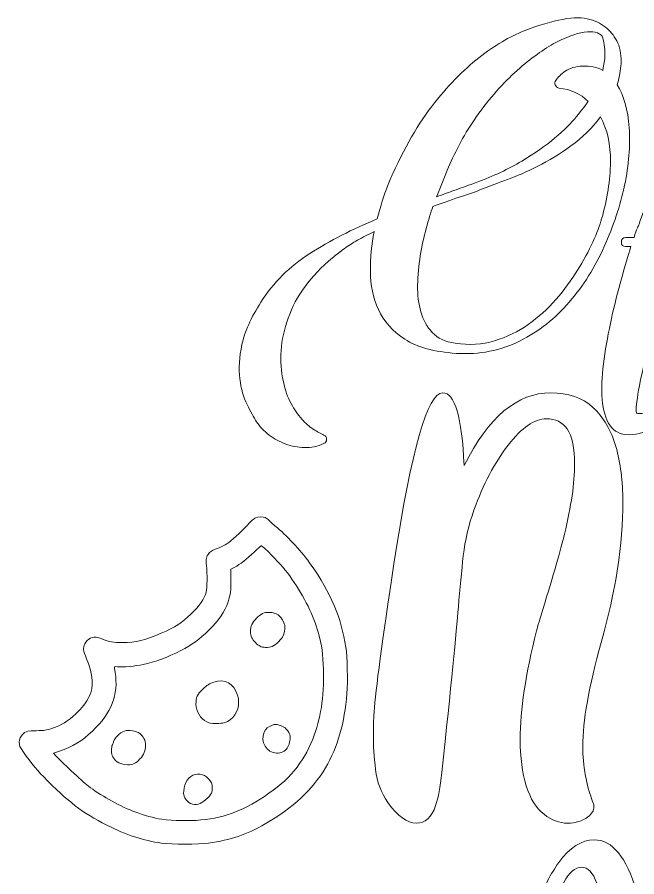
# Model space of a CAD drawing. Header units: inches. Extents: x 0.25 to 5.75, y -5.64 to -0.36.
# Drawn here: x 0.251 to 2.115, y -3.028 to -0.442 of the extents above; entities that cross this region are included whole.
import ezdxf

# ---------------------------------------------------------------- set-up
doc = ezdxf.new("R2010")
doc.units = ezdxf.units.IN
doc.header["$MEASUREMENT"] = 0
doc.layers.add('Layer 1', color=7, linetype='Continuous')

# ---------------------------------------------------------------- blocks, each defined once
blk = doc.blocks.new('block 2')
at = {"layer": 'Layer 1', "lineweight": 0}
for points, knots in [([(0.9425, -1.6073), (0.9532, -1.6287), (0.9628, -1.6459), (0.9714, -1.6587), (0.981, -1.6737), (0.9936, -1.6871), (1.0091, -1.6989), (1.0246, -1.7106), (1.0412, -1.7197), (1.0589, -1.7262), (1.0766, -1.7326), (1.0953, -1.736), (1.1151, -1.7366), (1.1349, -1.7371), (1.1545, -1.7331), (1.1737, -1.7246), (1.179, -1.7224), (1.1818, -1.7181), (1.1818, -1.7117), (1.1818, -1.7053), (1.179, -1.701), (1.1737, -1.6989), (1.1641, -1.6946), (1.1533, -1.6887), (1.1416, -1.6812), (1.1298, -1.6737), (1.1183, -1.6635), (1.1071, -1.6507), (1.0958, -1.6378), (1.0851, -1.6223), (1.0749, -1.6041), (1.0648, -1.5859), (1.057, -1.564), (1.0517, -1.5383), (1.0377, -1.4772), (1.0425, -1.4135), (1.0661, -1.3472), (1.0897, -1.2808), (1.1341, -1.2203), (1.1994, -1.1657), (1.2101, -1.1571), (1.2219, -1.148), (1.2347, -1.1384), (1.2465, -1.1298), (1.2599, -1.1213), (1.2749, -1.1127), (1.2898, -1.1042), (1.3065, -1.0956), (1.3247, -1.087), (1.3171, -1.1256), (1.3134, -1.1654), (1.3134, -1.2066), (1.3134, -1.2479), (1.3214, -1.2861), (1.3375, -1.3215), (1.3536, -1.3568), (1.3801, -1.3865), (1.417, -1.4106), (1.4539, -1.4347), (1.5056, -1.4489), (1.572, -1.4532), (1.6416, -1.4574), (1.705, -1.4451), (1.7623, -1.4162), (1.8195, -1.3873), (1.8693, -1.3482), (1.9116, -1.299), (1.9539, -1.2497), (1.989, -1.1941), (2.0168, -1.132), (2.0446, -1.0699), (2.065, -1.0083), (2.0778, -0.9473), (2.0907, -0.8863), (2.0952, -0.8287), (2.0915, -0.7747), (2.0877, -0.7206), (2.0757, -0.6775), (2.0554, -0.6454), (2.0607, -0.6283), (2.0644, -0.6095), (2.0666, -0.5892), (2.0687, -0.5688), (2.0666, -0.548), (2.0602, -0.5266), (2.0527, -0.5083), (2.0425, -0.4928), (2.0297, -0.48), (2.0179, -0.4682), (2.0018, -0.4586), (1.9815, -0.4511), (1.9611, -0.4436), (1.9354, -0.442), (1.9044, -0.4462), (1.8723, -0.4516), (1.8348, -0.4618), (1.792, -0.4767), (1.7492, -0.4918), (1.7042, -0.5164), (1.6571, -0.5506), (1.61, -0.5849), (1.5626, -0.6309), (1.515, -0.6887), (1.4673, -0.7465), (1.4226, -0.821), (1.3809, -0.9119), (1.3755, -0.9237), (1.3702, -0.9366), (1.3648, -0.9505), (1.3541, -0.9773), (1.3439, -1.0099), (1.3343, -1.0484), (1.2594, -1.0795), (1.1916, -1.1143), (1.1312, -1.1529), (1.0707, -1.1914), (1.0217, -1.2401), (0.9842, -1.299), (0.9542, -1.3461), (0.9352, -1.3887), (0.9272, -1.4266), (0.9192, -1.4646), (0.917, -1.4989), (0.9208, -1.5294), (0.9245, -1.56), (0.9317, -1.5859), (0.9425, -1.6073)], [0, 0, 0, 0, 1, 1, 1, 2, 2, 2, 3, 3, 3, 4, 4, 4, 5, 5, 5, 6, 6, 6, 7, 7, 7, 8, 8, 8, 9, 9, 9, 10, 10, 10, 11, 11, 11, 12, 12, 12, 13, 13, 13, 14, 14, 14, 15, 15, 15, 16, 16, 16, 17, 17, 17, 18, 18, 18, 19, 19, 19, 20, 20, 20, 21, 21, 21, 22, 22, 22, 23, 23, 23, 24, 24, 24, 25, 25, 25, 26, 26, 26, 27, 27, 27, 28, 28, 28, 29, 29, 29, 30, 30, 30, 31, 31, 31, 32, 32, 32, 33, 33, 33, 34, 34, 34, 35, 35, 35, 36, 36, 36, 37, 37, 37, 38, 38, 38, 39, 39, 39, 40, 40, 40, 41, 41, 41, 42, 42, 42, 42]), ([(1.5447, -0.9023), (1.5543, -0.8788), (1.5661, -0.8536), (1.58, -0.8269), (1.5939, -0.8001), (1.6089, -0.7749), (1.625, -0.7514), (1.6646, -0.6946), (1.7053, -0.6473), (1.747, -0.6092), (1.7888, -0.5712), (1.8276, -0.5424), (1.8634, -0.5225), (1.8993, -0.5027), (1.9304, -0.4909), (1.9566, -0.4872), (1.9828, -0.4835), (2.0008, -0.4875), (2.0104, -0.4993), (2.0125, -0.5057), (2.0147, -0.5142), (2.0168, -0.5249), (2.0179, -0.5335), (2.0184, -0.5442), (2.0184, -0.557), (2.0184, -0.5699), (2.0163, -0.5849), (2.012, -0.602), (1.9938, -0.5924), (1.974, -0.5881), (1.9526, -0.5892), (1.9301, -0.5902), (1.9124, -0.5954), (1.8996, -0.6044), (1.8867, -0.6135), (1.8771, -0.6229), (1.8707, -0.6325), (1.8675, -0.6368), (1.8669, -0.6411), (1.8691, -0.6454), (1.8712, -0.6497), (1.8749, -0.6529), (1.8803, -0.655), (1.9156, -0.6593), (1.9451, -0.6727), (1.9686, -0.6952), (1.9611, -0.7059), (1.9494, -0.7211), (1.9333, -0.7409), (1.9173, -0.7608), (1.8956, -0.7822), (1.8683, -0.8052), (1.841, -0.8282), (1.8078, -0.8515), (1.7687, -0.875), (1.7296, -0.8986), (1.6838, -0.92), (1.6314, -0.9392), (1.611, -0.9468), (1.591, -0.954), (1.5712, -0.9609), (1.5513, -0.9679), (1.5318, -0.9751), (1.5125, -0.9826), (1.5222, -0.9569), (1.5329, -0.9302), (1.5447, -0.9023)], [0, 0, 0, 0, 1, 1, 1, 2, 2, 2, 3, 3, 3, 4, 4, 4, 5, 5, 5, 6, 6, 6, 7, 7, 7, 8, 8, 8, 9, 9, 9, 10, 10, 10, 11, 11, 11, 12, 12, 12, 13, 13, 13, 14, 14, 14, 15, 15, 15, 16, 16, 16, 17, 17, 17, 18, 18, 18, 19, 19, 19, 20, 20, 20, 21, 21, 21, 22, 22, 22, 22]), ([(1.4636, -1.1601), (1.4684, -1.1306), (1.4743, -1.103), (1.4812, -1.0774), (1.4882, -1.0517), (1.4949, -1.0297), (1.5013, -1.0115), (1.5356, -0.9987), (1.5653, -0.9882), (1.5904, -0.9802), (1.6156, -0.9722), (1.6383, -0.9639), (1.6587, -0.9553), (1.6748, -0.9489), (1.697, -0.9406), (1.7253, -0.9304), (1.7537, -0.9203), (1.7842, -0.9069), (1.8169, -0.8903), (1.8495, -0.8737), (1.8827, -0.8533), (1.9164, -0.8293), (1.9502, -0.8052), (1.9799, -0.776), (2.0056, -0.7417), (2.0259, -0.7792), (2.0358, -0.8247), (2.0353, -0.8782), (2.0347, -0.9318), (2.0259, -0.9885), (2.0088, -1.0484), (2.0034, -1.0677), (1.9946, -1.091), (1.9823, -1.1183), (1.97, -1.1456), (1.9547, -1.174), (1.9365, -1.2034), (1.9183, -1.2329), (1.8966, -1.2621), (1.8715, -1.291), (1.8463, -1.3199), (1.8185, -1.345), (1.788, -1.3664), (1.7575, -1.3879), (1.7237, -1.4042), (1.6868, -1.4154), (1.6499, -1.4266), (1.6105, -1.4291), (1.5688, -1.4226), (1.5388, -1.4184), (1.5158, -1.4077), (1.4997, -1.3905), (1.4837, -1.3734), (1.4721, -1.3528), (1.4652, -1.3287), (1.4582, -1.3046), (1.455, -1.2779), (1.4555, -1.2484), (1.4561, -1.219), (1.4588, -1.1895), (1.4636, -1.1601)], [0, 0, 0, 0, 1, 1, 1, 2, 2, 2, 3, 3, 3, 4, 4, 4, 5, 5, 5, 6, 6, 6, 7, 7, 7, 8, 8, 8, 9, 9, 9, 10, 10, 10, 11, 11, 11, 12, 12, 12, 13, 13, 13, 14, 14, 14, 15, 15, 15, 16, 16, 16, 17, 17, 17, 18, 18, 18, 19, 19, 19, 20, 20, 20, 20])]:
    blk.add_open_spline(points, degree=3, knots=knots, dxfattribs=at)
blk = doc.blocks.new('block 3')
at = {"layer": 'Layer 1', "lineweight": 0}
for points, knots in [([(2.0682, -1.1191), (2.0682, -1.1277), (2.0725, -1.132), (2.081, -1.132), (2.081, -1.132), (2.0971, -1.132), (2.0971, -1.132), (2.0885, -1.1588), (2.0789, -1.1911), (2.0682, -1.2291), (2.0575, -1.2671), (2.0476, -1.3068), (2.0385, -1.348), (2.0294, -1.3892), (2.0219, -1.4299), (2.016, -1.47), (2.0101, -1.5102), (2.008, -1.5468), (2.0096, -1.58), (2.0112, -1.6132), (2.0176, -1.6405), (2.0288, -1.6619), (2.0401, -1.6833), (2.0575, -1.6951), (2.081, -1.6973), (2.1099, -1.7005), (2.1359, -1.6932), (2.1589, -1.6756), (2.1819, -1.6579), (2.202, -1.6335), (2.2191, -1.6025), (2.2362, -1.5715), (2.2504, -1.5356), (2.2617, -1.4949), (2.2729, -1.4542), (2.281, -1.4125), (2.2858, -1.3696), (2.2906, -1.3268), (2.2925, -1.2845), (2.2914, -1.2428), (2.2903, -1.201), (2.2866, -1.1641), (2.2801, -1.132), (2.2801, -1.132), (2.3155, -1.132), (2.3155, -1.132), (2.3251, -1.132), (2.3299, -1.1277), (2.3299, -1.1191), (2.3299, -1.1095), (2.3251, -1.1047), (2.3155, -1.1047), (2.3155, -1.1047), (2.2914, -1.1047), (2.2914, -1.1047), (2.3299, -1.0597), (2.3669, -1.0129), (2.4022, -0.9641), (2.4375, -0.9154), (2.4675, -0.8686), (2.4921, -0.8236), (2.5018, -0.8065), (2.5111, -0.7865), (2.5202, -0.7634), (2.5293, -0.7404), (2.5366, -0.7155), (2.5419, -0.6887), (2.5473, -0.662), (2.5494, -0.6344), (2.5484, -0.606), (2.5473, -0.5777), (2.5403, -0.5496), (2.5275, -0.5217), (2.52, -0.5035), (2.5074, -0.4966), (2.4897, -0.5008), (2.4721, -0.5051), (2.4514, -0.5177), (2.4279, -0.5386), (2.4043, -0.5595), (2.3789, -0.5881), (2.3516, -0.6245), (2.3243, -0.6609), (2.2967, -0.7024), (2.2689, -0.749), (2.2411, -0.7955), (2.2143, -0.8456), (2.1886, -0.8991), (2.1629, -0.9527), (2.1405, -1.0078), (2.1212, -1.0645), (2.1201, -1.0677), (2.1185, -1.0715), (2.1163, -1.0757), (2.1132, -1.0822), (2.1099, -1.0918), (2.1067, -1.1047), (2.1067, -1.1047), (2.081, -1.1047), (2.081, -1.1047), (2.0725, -1.1047), (2.0682, -1.1095), (2.0682, -1.1191)], [0, 0, 0, 0, 1, 1, 1, 2, 2, 2, 3, 3, 3, 4, 4, 4, 5, 5, 5, 6, 6, 6, 7, 7, 7, 8, 8, 8, 9, 9, 9, 10, 10, 10, 11, 11, 11, 12, 12, 12, 13, 13, 13, 14, 14, 14, 15, 15, 15, 16, 16, 16, 17, 17, 17, 18, 18, 18, 19, 19, 19, 20, 20, 20, 21, 21, 21, 22, 22, 22, 23, 23, 23, 24, 24, 24, 25, 25, 25, 26, 26, 26, 27, 27, 27, 28, 28, 28, 29, 29, 29, 30, 30, 30, 31, 31, 31, 32, 32, 32, 33, 33, 33, 34, 34, 34, 34]), ([(2.289, -1.0067), (2.2981, -0.9832), (2.3085, -0.958), (2.3203, -0.9312), (2.3481, -0.8724), (2.3735, -0.8242), (2.3966, -0.7867), (2.4196, -0.7492), (2.4397, -0.7206), (2.4568, -0.7008), (2.4739, -0.681), (2.4873, -0.6692), (2.497, -0.6655), (2.5066, -0.6617), (2.5125, -0.6636), (2.5146, -0.6711), (2.5168, -0.6797), (2.5135, -0.6973), (2.505, -0.7241), (2.4964, -0.7508), (2.482, -0.783), (2.4616, -0.8204), (2.4413, -0.8579), (2.4151, -0.8999), (2.3829, -0.9465), (2.3508, -0.9931), (2.3123, -1.041), (2.2673, -1.0902), (2.2662, -1.0881), (2.2654, -1.0854), (2.2649, -1.0822), (2.2643, -1.079), (2.2635, -1.0763), (2.2625, -1.0742), (2.2711, -1.0527), (2.2799, -1.0303), (2.289, -1.0067)], [0, 0, 0, 0, 1, 1, 1, 2, 2, 2, 3, 3, 3, 4, 4, 4, 5, 5, 5, 6, 6, 6, 7, 7, 7, 8, 8, 8, 9, 9, 9, 10, 10, 10, 11, 11, 11, 12, 12, 12, 12]), ([(2.1163, -1.5873), (2.1206, -1.5578), (2.1281, -1.5211), (2.1388, -1.4772), (2.1495, -1.4334), (2.1624, -1.3847), (2.1774, -1.3311), (2.1924, -1.2776), (2.2079, -1.2262), (2.224, -1.1769), (2.224, -1.1769), (2.2545, -1.1464), (2.2545, -1.1464), (2.2598, -1.1743), (2.2638, -1.2085), (2.2665, -1.2492), (2.2692, -1.2899), (2.2662, -1.3359), (2.2577, -1.3873), (2.2502, -1.4366), (2.24, -1.4775), (2.2272, -1.5102), (2.2143, -1.5428), (2.2012, -1.5688), (2.1878, -1.588), (2.1744, -1.6073), (2.161, -1.6204), (2.1477, -1.6274), (2.1343, -1.6344), (2.1233, -1.6362), (2.1147, -1.633), (2.1115, -1.632), (2.1121, -1.6167), (2.1163, -1.5873)], [0, 0, 0, 0, 1, 1, 1, 2, 2, 2, 3, 3, 3, 4, 4, 4, 5, 5, 5, 6, 6, 6, 7, 7, 7, 8, 8, 8, 9, 9, 9, 10, 10, 10, 11, 11, 11, 11])]:
    blk.add_open_spline(points, degree=3, knots=knots, dxfattribs=at)
blk = doc.blocks.new('block 6')
at = {"layer": 'Layer 1', "lineweight": 0}
blk.add_open_spline([(2.7214, -3.0629), (2.7167, -3.036), (2.7082, -3.011), (2.6959, -2.988), (2.6836, -2.965), (2.666, -2.9472), (2.643, -2.9347), (2.6252, -2.9247), (2.6064, -2.9198), (2.5865, -2.9198), (2.5076, -2.9198), (2.4365, -2.9574), (2.3733, -3.0327), (2.3231, -3.0928), (2.2818, -3.1655), (2.2494, -3.2507), (2.2143, -3.3427), (2.1882, -3.4373), (2.1709, -3.5345), (2.1563, -3.1226), (2.0949, -2.9166), (1.9867, -2.9166), (1.9485, -2.9166), (1.913, -2.9394), (1.88, -2.9848), (1.856, -3.0183), (1.8353, -3.0583), (1.8181, -3.1048), (1.7878, -3.1879), (1.7676, -3.2789), (1.7577, -3.3777), (1.6903, -3.3474), (1.6171, -3.3322), (1.5381, -3.3322), (1.408, -3.3322), (1.3053, -3.3806), (1.23, -3.4773), (1.1871, -3.5327), (1.1571, -3.5975), (1.1398, -3.6717), (1.0483, -3.6885), (0.9692, -3.7214), (0.9026, -3.7706), (0.8359, -3.8197), (0.7893, -3.8803), (0.7626, -3.9525), (0.7291, -3.9326), (0.6913, -3.9125), (0.6489, -3.8921), (0.5679, -3.8529), (0.4989, -3.8132), (0.4419, -3.7729), (0.34, -3.7003), (0.289, -3.6093), (0.289, -3.5), (0.289, -3.4404), (0.3073, -3.3934), (0.3439, -3.3589), (0.3805, -3.3244), (0.4283, -3.3071), (0.4874, -3.3071), (0.5104, -3.3071), (0.5329, -3.3116), (0.5548, -3.3205), (0.6055, -3.3409), (0.6457, -3.3751), (0.6752, -3.4232), (0.7047, -3.4713), (0.7237, -3.5215), (0.732, -3.5738), (0.7336, -3.5837), (0.7396, -3.5886), (0.7501, -3.5886), (0.7595, -3.5886), (0.765, -3.584), (0.7665, -3.5745), (0.7749, -3.528), (0.7963, -3.4893), (0.8309, -3.4585), (0.8585, -3.4329), (0.8897, -3.4201), (0.9242, -3.4201), (0.9346, -3.4201), (0.9448, -3.4216), (0.9547, -3.4247), (0.9877, -3.4347), (1.0112, -3.4538), (1.0253, -3.482), (1.0394, -3.5102), (1.0465, -3.54), (1.0465, -3.5714), (1.0465, -3.5766), (1.0482, -3.5809), (1.0516, -3.5843), (1.055, -3.5877), (1.0593, -3.5894), (1.0645, -3.5894), (1.0692, -3.5894), (1.0733, -3.5877), (1.0767, -3.5843), (1.0801, -3.5809), (1.0818, -3.5766), (1.0818, -3.5714), (1.0818, -3.5317), (1.0724, -3.4947), (1.0535, -3.4604), (1.0347, -3.4262), (1.0049, -3.4028), (0.9641, -3.3902), (0.9511, -3.3866), (0.9377, -3.3848), (0.9242, -3.3848), (0.8808, -3.3848), (0.8418, -3.4002), (0.8073, -3.431), (0.7833, -3.4519), (0.7647, -3.4768), (0.7516, -3.5055), (0.737, -3.458), (0.7144, -3.4143), (0.6838, -3.3746), (0.6532, -3.3349), (0.6144, -3.3056), (0.5674, -3.2867), (0.5418, -3.2768), (0.5151, -3.2719), (0.4874, -3.2719), (0.4184, -3.2719), (0.3618, -3.2929), (0.3176, -3.335), (0.2734, -3.377), (0.2514, -3.4336), (0.2514, -3.5048), (0.2514, -3.6218), (0.3081, -3.7206), (0.4215, -3.8011), (0.4827, -3.8451), (0.5506, -3.8845), (0.6254, -3.9195), (0.673, -3.942), (0.7153, -3.964), (0.7524, -3.9854), (0.7435, -4.0194), (0.7391, -4.0563), (0.7391, -4.096), (0.7391, -4.1509), (0.7524, -4.1958), (0.7791, -4.2309), (0.8031, -4.2633), (0.8324, -4.2795), (0.8669, -4.2795), (0.8977, -4.2795), (0.9221, -4.2706), (0.9398, -4.2528), (0.9576, -4.235), (0.9665, -4.211), (0.9665, -4.1807), (0.9665, -4.1247), (0.9307, -4.0696), (0.8591, -4.0152), (0.8408, -4.0011), (0.8199, -3.987), (0.7963, -3.9729), (0.8204, -3.9028), (0.8651, -3.8445), (0.9304, -3.798), (0.9879, -3.7572), (1.0551, -3.7288), (1.1319, -3.7125), (1.1267, -3.7444), (1.1241, -3.7771), (1.1241, -3.8106), (1.1241, -3.8581), (1.1291, -3.9069), (1.139, -3.9568), (1.1489, -4.0067), (1.164, -4.0547), (1.1841, -4.1007), (1.2042, -4.1467), (1.2298, -4.188), (1.2609, -4.2246), (1.292, -4.2612), (1.3289, -4.2903), (1.3715, -4.312), (1.4141, -4.3337), (1.4626, -4.3445), (1.517, -4.3445), (1.5671, -4.3445), (1.6102, -4.3325), (1.646, -4.3085), (1.6818, -4.2844), (1.7092, -4.2524), (1.7283, -4.2124), (1.7474, -4.1724), (1.7569, -4.1284), (1.7569, -4.0803), (1.7569, -3.9747), (1.7166, -3.8814), (1.6361, -3.8004), (1.5436, -3.7073), (1.4187, -3.6608), (1.2613, -3.6608), (1.2341, -3.6608), (1.2072, -3.6624), (1.1806, -3.6655), (1.1957, -3.6054), (1.2211, -3.5518), (1.2566, -3.5048), (1.3246, -3.4154), (1.4184, -3.3707), (1.5381, -3.3707), (1.6192, -3.3707), (1.6913, -3.3866), (1.7546, -3.4185), (1.7519, -3.453), (1.7506, -3.4885), (1.7506, -3.5251), (1.7506, -3.6129), (1.7626, -3.6838), (1.7867, -3.7376), (1.8087, -3.7873), (1.8413, -3.8121), (1.8847, -3.8121), (1.9077, -3.8121), (1.9256, -3.8056), (1.9384, -3.7925), (1.9512, -3.7795), (1.9603, -3.7633), (1.9655, -3.7439), (1.9707, -3.7246), (1.9733, -3.7055), (1.9733, -3.6867), (1.9733, -3.5612), (1.9153, -3.4653), (1.7993, -3.3989), (1.8113, -3.2598), (1.8432, -3.1417), (1.8949, -3.0445), (1.9111, -3.0141), (1.9292, -2.999), (1.949, -2.999), (1.9673, -2.999), (1.9825, -3.0149), (1.9945, -3.0468), (2.0415, -3.1691), (2.0651, -3.4138), (2.0651, -3.7808), (2.0651, -3.8336), (2.064, -3.8916), (2.0619, -3.9549), (2.0604, -4.0035), (2.0596, -4.0552), (2.0596, -4.1101), (2.0596, -4.1305), (2.0789, -4.1407), (2.1176, -4.1407), (2.1521, -4.1407), (2.1696, -4.1323), (2.1702, -4.1156), (2.1702, -4.1156), (2.1749, -3.9031), (2.1749, -3.9031), (2.1759, -3.8691), (2.1777, -3.8354), (2.1804, -3.8019), (2.3403, -3.7915), (2.4702, -3.7206), (2.5701, -3.5894), (2.6176, -3.5267), (2.6559, -3.4552), (2.685, -3.375), (2.714, -3.2947), (2.7285, -3.2159), (2.7285, -3.1385), (2.7285, -3.115), (2.7261, -3.0898), (2.7214, -3.0629)], degree=3, knots=[0, 0, 0, 0, 1, 1, 1, 2, 2, 2, 3, 3, 3, 4, 4, 4, 5, 5, 5, 6, 6, 6, 7, 7, 7, 8, 8, 8, 9, 9, 9, 10, 10, 10, 11, 11, 11, 12, 12, 12, 13, 13, 13, 14, 14, 14, 15, 15, 15, 16, 16, 16, 17, 17, 17, 18, 18, 18, 19, 19, 19, 20, 20, 20, 21, 21, 21, 22, 22, 22, 23, 23, 23, 24, 24, 24, 25, 25, 25, 26, 26, 26, 27, 27, 27, 28, 28, 28, 29, 29, 29, 30, 30, 30, 31, 31, 31, 32, 32, 32, 33, 33, 33, 34, 34, 34, 35, 35, 35, 36, 36, 36, 37, 37, 37, 38, 38, 38, 39, 39, 39, 40, 40, 40, 41, 41, 41, 42, 42, 42, 43, 43, 43, 44, 44, 44, 45, 45, 45, 46, 46, 46, 47, 47, 47, 48, 48, 48, 49, 49, 49, 50, 50, 50, 51, 51, 51, 52, 52, 52, 53, 53, 53, 54, 54, 54, 55, 55, 55, 56, 56, 56, 57, 57, 57, 58, 58, 58, 59, 59, 59, 60, 60, 60, 61, 61, 61, 62, 62, 62, 63, 63, 63, 64, 64, 64, 65, 65, 65, 66, 66, 66, 67, 67, 67, 68, 68, 68, 69, 69, 69, 70, 70, 70, 71, 71, 71, 72, 72, 72, 73, 73, 73, 74, 74, 74, 75, 75, 75, 76, 76, 76, 77, 77, 77, 78, 78, 78, 79, 79, 79, 80, 80, 80, 81, 81, 81, 82, 82, 82, 83, 83, 83, 84, 84, 84, 85, 85, 85, 86, 86, 86, 87, 87, 87, 88, 88, 88, 89, 89, 89, 90, 90, 90, 91, 91, 91, 92, 92, 92, 92], dxfattribs=at)
blk = doc.blocks.new('block 16')
at = {"layer": 'Layer 1', "lineweight": 0}
for points, knots in [([(0.33, -2.7264), (0.3092, -2.7052), (0.282, -2.6714), (0.2628, -2.6421), (0.2526, -2.6269), (0.258, -2.6045), (0.2738, -2.5941), (0.2804, -2.5896), (0.2817, -2.5893), (0.3089, -2.5884), (0.3357, -2.5874), (0.3379, -2.5871), (0.355, -2.5814), (0.3869, -2.5707), (0.4024, -2.5615), (0.4279, -2.5372), (0.4453, -2.5211), (0.4602, -2.5018), (0.4681, -2.4854), (0.4826, -2.4554), (0.4801, -2.4213), (0.4598, -2.3717), (0.4494, -2.3461), (0.4488, -2.3395), (0.4551, -2.3268), (0.4621, -2.3123), (0.4797, -2.3038), (0.494, -2.3079), (0.4971, -2.3088), (0.5044, -2.3117), (0.5098, -2.3139), (0.5262, -2.3205), (0.5413, -2.3231), (0.5679, -2.3231), (0.6061, -2.3231), (0.6393, -2.3155), (0.6844, -2.2953), (0.7261, -2.2769), (0.747, -2.2637), (0.7735, -2.2381), (0.8003, -2.2125), (0.8142, -2.192), (0.8196, -2.1711), (0.8228, -2.1588), (0.8234, -2.1158), (0.8206, -2.0912), (0.8187, -2.0719), (0.8199, -2.0637), (0.8278, -2.0549), (0.8338, -2.0483), (0.8405, -2.0448), (0.8588, -2.0378), (0.8664, -2.0353), (0.8765, -2.0303), (0.8818, -2.0265), (0.8951, -2.0176), (0.9229, -1.992), (0.9437, -1.9696), (0.9545, -1.9579), (0.9633, -1.95), (0.9677, -1.9481), (0.9756, -1.9447), (0.9899, -1.9443), (0.9974, -1.9472), (1.0006, -1.9484), (1.006, -1.9526), (1.0094, -1.9563), (1.0129, -1.9601), (1.024, -1.9699), (1.0338, -1.9781), (1.0672, -2.0062), (1.1089, -2.052), (1.1358, -2.0903), (1.1939, -2.1724), (1.2258, -2.2485), (1.2397, -2.3373), (1.2441, -2.3647), (1.2457, -2.4406), (1.2429, -2.4769), (1.2359, -2.5647), (1.2154, -2.6364), (1.1784, -2.6999), (1.1408, -2.7646), (1.0799, -2.8215), (0.9971, -2.8689), (0.9409, -2.9011), (0.8929, -2.9172), (0.8269, -2.9263), (0.7972, -2.9304), (0.7154, -2.9304), (0.6851, -2.9263), (0.631, -2.9191), (0.5792, -2.902), (0.5205, -2.872), (0.4472, -2.8351), (0.4055, -2.8032), (0.33, -2.7264)], [0, 0, 0, 0, 1, 1, 1, 2, 2, 2, 3, 3, 3, 4, 4, 4, 5, 5, 5, 6, 6, 6, 7, 7, 7, 8, 8, 8, 9, 9, 9, 10, 10, 10, 11, 11, 11, 12, 12, 12, 13, 13, 13, 14, 14, 14, 15, 15, 15, 16, 16, 16, 17, 17, 17, 18, 18, 18, 19, 19, 19, 20, 20, 20, 21, 21, 21, 22, 22, 22, 23, 23, 23, 24, 24, 24, 25, 25, 25, 26, 26, 26, 27, 27, 27, 28, 28, 28, 29, 29, 29, 30, 30, 30, 31, 31, 31, 32, 32, 32, 32]), ([(0.361, -2.656), (0.361, -2.656), (0.3686, -2.6645), (0.3686, -2.6645), (0.3809, -2.679), (0.4453, -2.7394), (0.4655, -2.7548), (0.4984, -2.7804), (0.5549, -2.8123), (0.5995, -2.8303), (0.6203, -2.8388), (0.6532, -2.8486), (0.6762, -2.8531), (0.7002, -2.8578), (0.7568, -2.8603), (0.7896, -2.8581), (0.8679, -2.8527), (0.9248, -2.8325), (0.9949, -2.7858), (1.0698, -2.7359), (1.1102, -2.6876), (1.1399, -2.6136), (1.1645, -2.5524), (1.174, -2.4898), (1.1721, -2.4045), (1.1712, -2.3575), (1.1677, -2.3322), (1.1566, -2.2924), (1.1427, -2.2422), (1.1149, -2.1857), (1.0777, -2.1323), (1.0587, -2.1051), (1.0448, -2.089), (1.0142, -2.058), (0.9993, -2.0435), (0.9867, -2.0312), (0.9851, -2.0321), (0.9845, -2.0321), (0.975, -2.0404), (0.9646, -2.0505), (0.9418, -2.0723), (0.9213, -2.0881), (0.9055, -2.0963), (0.9055, -2.0963), (0.8935, -2.1023), (0.8935, -2.1023), (0.8935, -2.1023), (0.8938, -2.1339), (0.8938, -2.1339), (0.8942, -2.1677), (0.8929, -2.1781), (0.8856, -2.2002), (0.8762, -2.2299), (0.8581, -2.2561), (0.8269, -2.2867), (0.7981, -2.3148), (0.7789, -2.3287), (0.7432, -2.3474), (0.7037, -2.3679), (0.6655, -2.3818), (0.6298, -2.3894), (0.608, -2.3938), (0.5669, -2.3976), (0.553, -2.396), (0.548, -2.3954), (0.5436, -2.3954), (0.5436, -2.3957), (0.5436, -2.396), (0.5448, -2.4036), (0.5461, -2.4128), (0.5562, -2.4804), (0.5353, -2.535), (0.4779, -2.5893), (0.4456, -2.6196), (0.4178, -2.6367), (0.379, -2.65), (0.379, -2.65), (0.361, -2.656), (0.361, -2.656)], [0, 0, 0, 0, 1, 1, 1, 2, 2, 2, 3, 3, 3, 4, 4, 4, 5, 5, 5, 6, 6, 6, 7, 7, 7, 8, 8, 8, 9, 9, 9, 10, 10, 10, 11, 11, 11, 12, 12, 12, 13, 13, 13, 14, 14, 14, 15, 15, 15, 16, 16, 16, 17, 17, 17, 18, 18, 18, 19, 19, 19, 20, 20, 20, 21, 21, 21, 22, 22, 22, 23, 23, 23, 24, 24, 24, 25, 25, 25, 26, 26, 26, 26])]:
    blk.add_open_spline(points, degree=3, knots=knots, dxfattribs=at)

msp = doc.modelspace()

# ---------------------------------------------------------------- linework, layer by layer
at = {"layer": 'Layer 1', "lineweight": 0}
for points, knots in [([(2.0515, -1.7333), (2.0657, -1.7825), (2.0727, -1.8379), (2.0727, -1.8995), (2.0727, -2.0276), (2.051, -2.1688), (2.0076, -2.323), (1.9705, -2.4558), (1.9519, -2.5601), (1.9519, -2.6358), (1.9519, -2.6934), (1.9624, -2.7501), (1.9833, -2.806), (1.9849, -2.8097), (1.9856, -2.8133), (1.9856, -2.817), (1.9856, -2.8279), (1.9796, -2.8381), (1.9676, -2.8476), (1.9514, -2.8601), (1.9308, -2.8664), (1.9057, -2.8664), (1.8821, -2.8664), (1.8588, -2.8575), (1.8355, -2.8397), (1.8122, -2.822), (1.7944, -2.7934), (1.7822, -2.7543), (1.7699, -2.715), (1.7638, -2.6683), (1.7638, -2.6139), (1.7638, -2.5266), (1.7802, -2.4179), (1.8131, -2.2877), (1.8168, -2.2736), (1.8231, -2.2521), (1.832, -2.2234), (1.8638, -2.1204), (1.8855, -2.0449), (1.8971, -1.9968), (1.9174, -1.9126), (1.9276, -1.8428), (1.9276, -1.7874), (1.9276, -1.7388), (1.92, -1.703), (1.9049, -1.68), (1.8913, -1.6601), (1.8704, -1.6502), (1.8422, -1.6502), (1.8066, -1.6502), (1.7684, -1.6766), (1.7277, -1.7294), (1.6869, -1.7822), (1.6527, -1.8473), (1.6249, -1.9246), (1.6088, -1.9696), (1.598, -2.0153), (1.5928, -2.0618), (1.5876, -2.1084), (1.5826, -2.1601), (1.5779, -2.2171), (1.5721, -2.2888), (1.5557, -2.4544), (1.5285, -2.7143), (1.5238, -2.7576), (1.5175, -2.7908), (1.5097, -2.8138), (1.4977, -2.8489), (1.4783, -2.8664), (1.4517, -2.8664), (1.4239, -2.8664), (1.3955, -2.8457), (1.3662, -2.8044), (1.3458, -2.7757), (1.3334, -2.7425), (1.3289, -2.7049), (1.3245, -2.6672), (1.3223, -2.633), (1.3223, -2.6021), (1.3223, -2.5797), (1.323, -2.5564), (1.3246, -2.5323), (1.3293, -2.4665), (1.3492, -2.3177), (1.3842, -2.0862), (1.4365, -1.7432), (1.4854, -1.5718), (1.5309, -1.5718), (1.5674, -1.5718), (1.5889, -1.6447), (1.5952, -1.7905), (1.6683, -1.6447), (1.7551, -1.5718), (1.8555, -1.5718), (1.9083, -1.5718), (1.9506, -1.5864), (1.9825, -1.6157), (2.0144, -1.6449), (2.0374, -1.6842), (2.0515, -1.7333)], [0, 0, 0, 0, 1, 1, 1, 2, 2, 2, 3, 3, 3, 4, 4, 4, 5, 5, 5, 6, 6, 6, 7, 7, 7, 8, 8, 8, 9, 9, 9, 10, 10, 10, 11, 11, 11, 12, 12, 12, 13, 13, 13, 14, 14, 14, 15, 15, 15, 16, 16, 16, 17, 17, 17, 18, 18, 18, 19, 19, 19, 20, 20, 20, 21, 21, 21, 22, 22, 22, 23, 23, 23, 24, 24, 24, 25, 25, 25, 26, 26, 26, 27, 27, 27, 28, 28, 28, 29, 29, 29, 30, 30, 30, 31, 31, 31, 32, 32, 32, 33, 33, 33, 33]), ([(0.9823, -2.3344), (0.9851, -2.336), (0.9924, -2.3373), (0.9984, -2.3379), (1.0132, -2.3388), (1.024, -2.3341), (1.0379, -2.3202), (1.0511, -2.3069), (1.0549, -2.299), (1.0559, -2.2833), (1.0565, -2.2719), (1.0562, -2.2694), (1.0521, -2.2608), (1.0432, -2.2419), (1.0309, -2.2333), (1.0107, -2.2324), (0.9993, -2.2321), (0.9965, -2.2324), (0.9889, -2.2362), (0.9775, -2.2416), (0.9627, -2.2567), (0.9573, -2.2684), (0.9516, -2.281), (0.9513, -2.2975), (0.9567, -2.3088), (0.9605, -2.3171), (0.9737, -2.33), (0.9823, -2.3344)], [0, 0, 0, 0, 1, 1, 1, 2, 2, 2, 3, 3, 3, 4, 4, 4, 5, 5, 5, 6, 6, 6, 7, 7, 7, 8, 8, 8, 9, 9, 9, 9]), ([(0.8221, -2.5615), (0.831, -2.5663), (0.8332, -2.5666), (0.8499, -2.5666), (0.8711, -2.5666), (0.8812, -2.5637), (0.8929, -2.5549), (0.9137, -2.5391), (0.9226, -2.5088), (0.9141, -2.4813), (0.903, -2.4456), (0.8755, -2.4304), (0.8427, -2.4421), (0.8278, -2.4472), (0.8234, -2.4503), (0.8089, -2.4642), (0.7928, -2.4797), (0.7887, -2.4886), (0.789, -2.5081), (0.7893, -2.5309), (0.8022, -2.5517), (0.8221, -2.5615)], [0, 0, 0, 0, 1, 1, 1, 2, 2, 2, 3, 3, 3, 4, 4, 4, 5, 5, 5, 6, 6, 6, 7, 7, 7, 7]), ([(0.5827, -2.6907), (0.5998, -2.691), (0.608, -2.6869), (0.6206, -2.6733), (0.6323, -2.6607), (0.6374, -2.6484), (0.6374, -2.6326), (0.6374, -2.6225), (0.6367, -2.6196), (0.6323, -2.6117), (0.6295, -2.6067), (0.6241, -2.6001), (0.6203, -2.5972), (0.608, -2.5884), (0.5875, -2.5846), (0.5739, -2.5896), (0.5597, -2.5947), (0.5448, -2.6092), (0.5413, -2.6212), (0.5407, -2.6231), (0.5391, -2.6272), (0.5375, -2.6304), (0.536, -2.6342), (0.5347, -2.6405), (0.5347, -2.6478), (0.5347, -2.6572), (0.5353, -2.6607), (0.5391, -2.667), (0.5486, -2.6831), (0.5625, -2.6907), (0.5827, -2.6907)], [0, 0, 0, 0, 1, 1, 1, 2, 2, 2, 3, 3, 3, 4, 4, 4, 5, 5, 5, 6, 6, 6, 7, 7, 7, 8, 8, 8, 9, 9, 9, 10, 10, 10, 10]), ([(1.017, -2.5723), (1.0063, -2.5761), (0.9993, -2.5824), (0.994, -2.5931), (0.9807, -2.6206), (1.0019, -2.6557), (1.0312, -2.656), (1.0436, -2.6563), (1.0575, -2.6497), (1.0635, -2.6408), (1.0691, -2.6326), (1.0736, -2.6143), (1.0723, -2.6051), (1.0701, -2.59), (1.0565, -2.5761), (1.0394, -2.5713), (1.0287, -2.5682), (1.0278, -2.5685), (1.017, -2.5723)], [0, 0, 0, 0, 1, 1, 1, 2, 2, 2, 3, 3, 3, 4, 4, 4, 5, 5, 5, 6, 6, 6, 6]), ([(0.7966, -2.8095), (0.8076, -2.8069), (0.8313, -2.7864), (0.8354, -2.7763), (0.8389, -2.7678), (0.8389, -2.7529), (0.8357, -2.745), (0.8322, -2.7375), (0.8228, -2.727), (0.8149, -2.7232), (0.8073, -2.7198), (0.794, -2.7179), (0.7871, -2.7198), (0.7672, -2.7248), (0.7536, -2.7441), (0.752, -2.77), (0.7511, -2.7798), (0.7517, -2.7823), (0.7558, -2.7905), (0.7634, -2.806), (0.7795, -2.8136), (0.7966, -2.8095)], [0, 0, 0, 0, 1, 1, 1, 2, 2, 2, 3, 3, 3, 4, 4, 4, 5, 5, 5, 6, 6, 6, 7, 7, 7, 7])]:
    msp.add_open_spline(points, degree=3, knots=knots, dxfattribs=at)

# ---------------------------------------------------------------- block references
at = {"layer": 'Layer 1'}
for name in ['block 2', 'block 3', 'block 16', 'block 6']:
    msp.add_blockref(name, (0, 0), dxfattribs=at)

doc.saveas('drawing.dxf')
